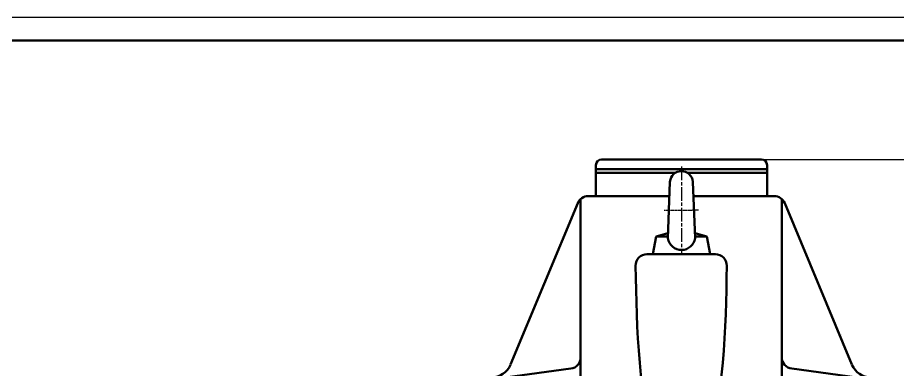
# Model space of a CAD drawing. Header units: millimetres. Extents: x -11122 to -2883, y -3177 to -1688.
# Drawn here: x -6360.1 to -5974.8, y -2490.1 to -2335.6 of the extents above; entities that cross this region are included whole.
import ezdxf

# ---------------------------------------------------------------- set-up
doc = ezdxf.new("R2010")
doc.units = ezdxf.units.MM
doc.header["$LTSCALE"] = 0.5
doc.linetypes.add('AM_ISO08W050', pattern=[18, 12, -1.5, 3, -1.5])
doc.linetypes.add('CENTER2', pattern=[1.125, 0.75, -0.125, 0.125, -0.125])
for name, color, linetype, lineweight in [('AM_0', 7, 'Continuous', 50), ('AM_4', 3, 'Continuous', 25), ('AM_7', 4, 'AM_ISO08W050', 25)]:
    doc.layers.add(name, color=color, linetype=linetype, lineweight=lineweight)
doc.styles.add('TCVN', font='tcvn+7284-2003i.ttf', dxfattribs={"width": 0.8, "height": 3.5})
doc.dimstyles.new('MyTemplate$0', dxfattribs={"dimtxt": 3.5, "dimasz": 3.5, "dimexe": 1.5, "dimexo": 0, "dimtad": 1, "dimtoh": 1, "dimdec": 0, "dimzin": 0, "dimtxsty": 'TCVN', "dimcen": 0, "dimclrd": 3, "dimclre": 3, "dimclrt": 1, "dimadec": 0, "dimazin": 0, "dimtfac": 1, "dimtdec": 0, "dimtofl": 0, "dimtmove": 0, "dimatfit": 3, "dimfxl": 1, "dimtfill": 1, "dimtolj": 1, "dimtzin": 0, "dimarcsym": 0})

# ---------------------------------------------------------------- blocks, each defined once
blk = doc.blocks.new('*D147')
at = {"color": 3, "lineweight": -2, "transparency": 16777216}
for p, q in [((-6034.74, -2397.69), (-5895.97, -2397.69)), ((-5897.47, -2765.1), (-5897.47, -2401.19)), ((-5974.04, -2768.6), (-5895.97, -2768.6))]:
    blk.add_line(p, q, dxfattribs=at)
at = {"color": 3, "transparency": 16777216}
for points in [[(-5898.05, -2401.19), (-5896.88, -2401.19), (-5897.47, -2397.69)], [(-5898.05, -2765.1), (-5896.88, -2765.1), (-5897.47, -2768.6)]]:
    blk.add_solid(points, dxfattribs=at)
at = {"color": 1, "transparency": 16777216, "insert": (-5899.86, -2585.23), "char_height": 3.5, "attachment_point": 5, "rotation": 90, "style": 'TCVN', "bg_fill": 3, "box_fill_scale": 1.1, "bg_fill_color": 256, "bg_fill_true_color": 13158600, "bg_fill_transparency": 0}
blk.add_mtext('\\A1;371', dxfattribs=at)

msp = doc.modelspace()

# ---------------------------------------------------------------- linework, layer by layer
at = {"layer": 'AM_0'}
for p, q in [((-5775.6, -2345.59), (-6934.6, -2345.59)), ((-6025.79, -2555.6), (-6025.79, -2415.04)), ((-6144.48, -2487.55), (-6115.07, -2416.84)), ((-5995.09, -2487.55), (-6024.51, -2416.84)), ((-6075.59, -2430.02), (-6080.73, -2431.42)), ((-6063.73, -2430.02), (-6058.59, -2431.42)), ((-6080.73, -2431.42), (-6082.16, -2439.18)), ((-6058.59, -2431.42), (-6057.16, -2439.18)), ((-6054.86, -2439.18), (-6084.79, -2439.18)), ((-6146.79, -2493.1), (-6118.13, -2489.28)), ((-5992.79, -2493.1), (-6021.45, -2489.28))]:
    msp.add_line(p, q, dxfattribs=at)
at = {"layer": 'AM_0', "lineweight": 50}
for p, q in [((-6107.11, -2400.19), (-6107.11, -2413.76)), ((-6104.61, -2397.69), (-6034.74, -2397.69)), ((-6032.24, -2400.19), (-6032.24, -2413.76)), ((-6107.11, -2401.91), (-6032.24, -2401.91)), ((-6107.11, -2403.6), (-6072.39, -2403.6)), ((-6067.04, -2403.6), (-6032.24, -2403.6)), ((-6113.79, -2555.6), (-6113.79, -2415.04)), ((-6110.45, -2413.76), (-6074.95, -2413.76)), ((-6110.45, -2413.76), (-6074.95, -2413.76)), ((-6064.45, -2413.76), (-6029.12, -2413.76)), ((-6064.45, -2413.76), (-6029.12, -2413.76))]:
    msp.add_line(p, q, dxfattribs=at)
at = {"layer": 'AM_0', "ltscale": 2}
for p, q in [((-6075.65, -2432.24), (-6074.71, -2407.46)), ((-6063.66, -2432.22), (-6064.72, -2407.45)), ((-6080.73, -2431.42), (-6075.63, -2431.42)), ((-6058.59, -2431.42), (-6063.69, -2431.42))]:
    msp.add_line(p, q, dxfattribs=at)
at = {"layer": 'AM_0', "lineweight": 25}
msp.add_lwpolyline([(-5999.86, -2474.49), (-5999.86, -2474.49)], close=True, dxfattribs=at)
at = {"layer": 'AM_0', "lineweight": 50}
for centre, radius, start, end in [((-6104.61, -2400.19), 2.5, 90, 180), ((-6034.74, -2400.19), 2.5, 0, 90), ((-6110.45, -2418.76), 5, 90, 157.4143)]:
    msp.add_arc(centre, radius, start, end, dxfattribs=at)
at = {"layer": 'AM_0', "ltscale": 0.2}
msp.add_arc((-6069.71, -2407.84), 5.01, 4.5315, 175.6733, dxfattribs=at)
at = {"layer": 'AM_0'}
for centre, radius, start, end in [((-6029.12, -2418.76), 5, 22.5857, 90), ((-6084.79, -2444.18), 5, 90, 180.5163), ((-6054.86, -2444.18), 5, 359.4837, 90), ((-6118.79, -2484.33), 5, 277.5805, 0), ((-6020.79, -2484.33), 5, 180, 262.4195), ((-6152.79, -2484.1), 9, 270, 337.4143), ((-5986.78, -2484.1), 9, 202.5857, 270)]:
    msp.add_arc(centre, radius, start, end, dxfattribs=at)
at = {"layer": 'AM_0', "ltscale": 2}
msp.add_arc((-6069.66, -2431.23), 6.08, 189.543, 350.6618, dxfattribs=at)
at = {"layer": 'AM_0'}
for points in [[(-6089.79, -2444.23), (-6089.22, -2472.6), (-6088.48, -2510.27), (-6073.43, -2546.63), (-6069.71, -2555.6)], [(-6049.86, -2444.23), (-6050.32, -2472.6), (-6050.94, -2510.27), (-6066, -2546.63), (-6069.71, -2555.6)]]:
    msp.add_open_spline(points, degree=3, knots=[4.825167, 4.825167, 4.825167, 4.825167, 61.912907, 80.594691, 80.594691, 80.594691, 80.594691], dxfattribs=at)
at = {"layer": 'AM_4'}
msp.add_line((-5765.6, -2335.59), (-6954.6, -2335.59), dxfattribs=at)
at = {"layer": 'AM_7'}
msp.add_line((-6069.73, -2400.83), (-6069.64, -2439.31), dxfattribs=at)
at = {"layer": 'AM_7', "linetype": 'CENTER2'}
msp.add_line((-6077.18, -2419.85), (-6062.19, -2419.83), dxfattribs=at)

# ---------------------------------------------------------------- next in the draw order: dimensions: what is measured, and where the dimension line sits
dim = msp.add_linear_dim(base=(-5897.47, -2397.69), p1=(-5974.04, -2768.6), p2=(-6034.74, -2397.69), angle=90, dimstyle='MyTemplate$0')
dim.commit()
dim.dimension.update_dxf_attribs({"geometry": '*D147', "text_midpoint": (-5897.47, -2585.23), "dimtype": 160})

doc.saveas('drawing.dxf')
